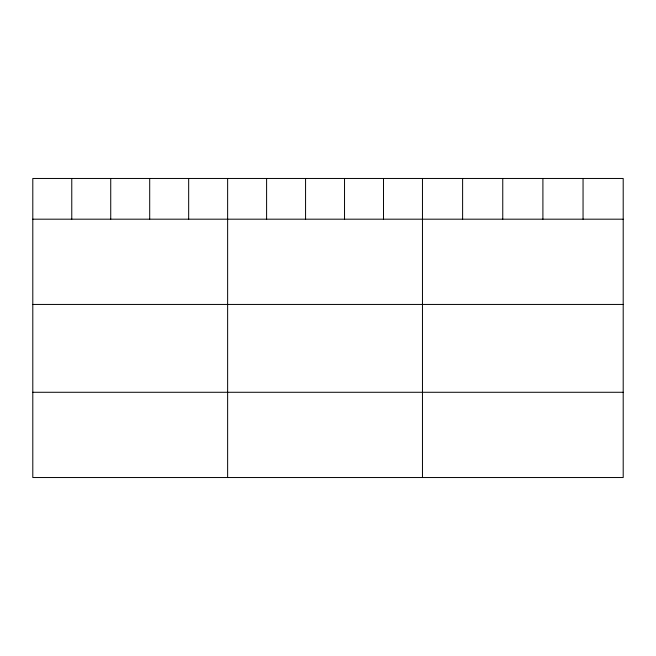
<?xml version="1.0" encoding="UTF-8"?>
<svg xmlns="http://www.w3.org/2000/svg" width="656" height="656" viewBox="0 0 656 656"><rect width="100%" height="100%" fill="white"/><g stroke="black" fill="none" stroke-linecap="round" stroke-linejoin="round"><path stroke-width="0.98" d="M623.2 219.186L623.2 477.535L32.8 477.535L32.8 178.465L623.2 178.465L623.2 219.186L32.8 219.186M32.8 304.441L623.2 304.441M32.8 392.28L623.2 392.28M583.053 178.465L583.053 219.186M542.906 178.465L542.906 219.186M502.758 178.465L502.758 219.186M462.611 178.465L462.611 219.186M422.464 178.465L422.464 477.535M383.498 178.465L383.498 219.186M344.531 178.465L344.531 219.186M305.565 178.465L305.565 219.186M266.598 178.465L266.598 219.186M227.632 178.465L227.632 477.535M188.666 178.465L188.666 219.186M149.699 178.465L149.699 219.186M110.733 178.465L110.733 219.186M71.766 178.465L71.766 219.186"/></g></svg>
